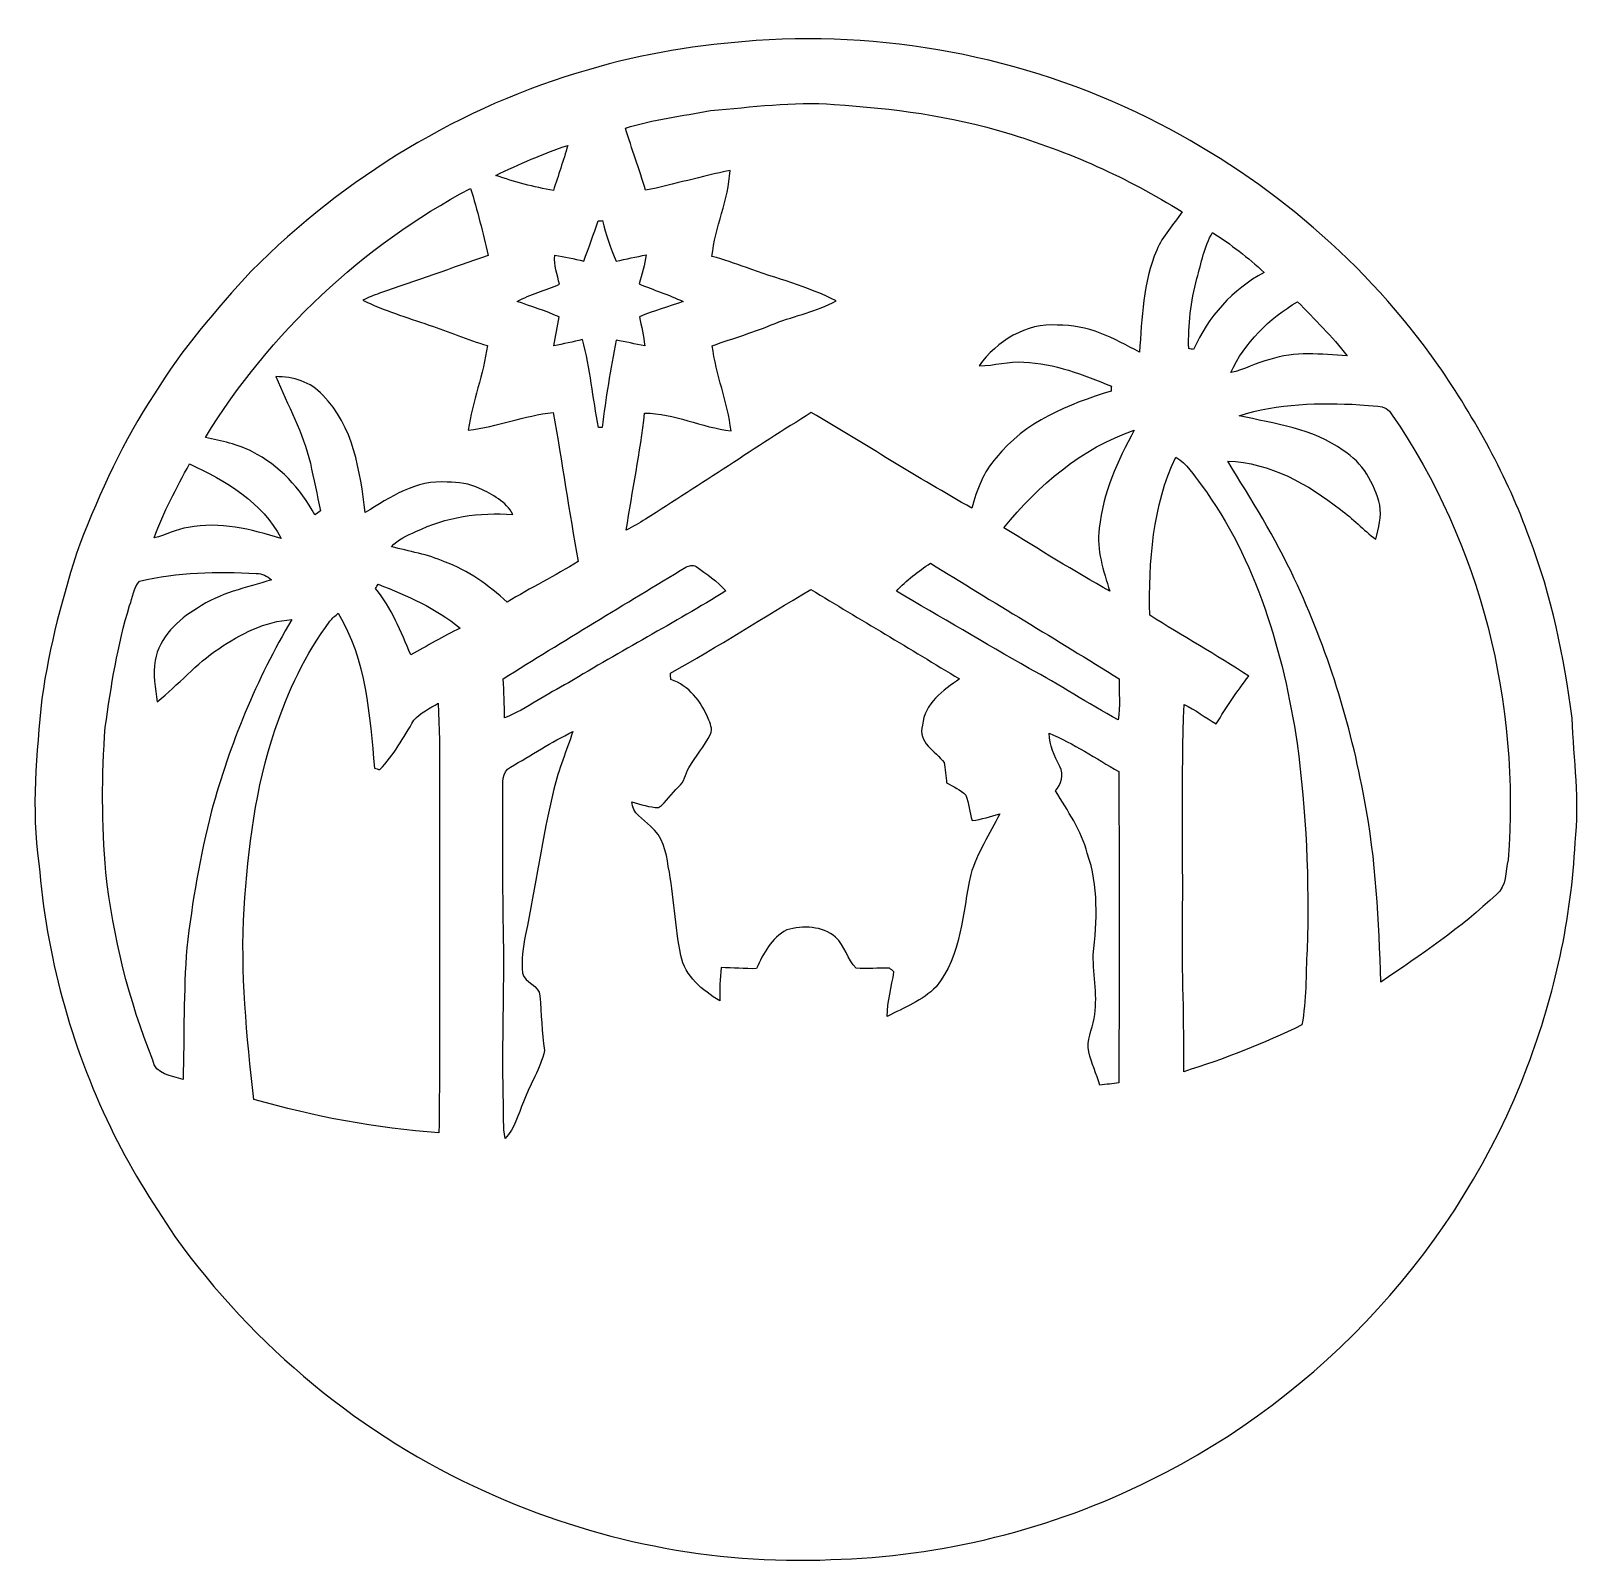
# Model space of a CAD drawing. Header units: centimetres. Extents: x -12.8 to 15.6, y -14.1 to 14.
import ezdxf

# ---------------------------------------------------------------- set-up
doc = ezdxf.new("R2010")
doc.units = ezdxf.units.CM
doc.header["$MEASUREMENT"] = 0
doc.layers.add('Layer 1', color=7, linetype='Continuous')

msp = doc.modelspace()

# ---------------------------------------------------------------- linework, layer by layer
at = {"layer": 'Layer 1'}
for points, knots in [([(0.45685, 13.86134), (3.00073, 14.03703), (5.58765, 13.50751), (7.85177, 12.33523), (7.85177, 12.33523), (9.87213, 11.29559), (11.64978, 9.77512), (12.95823, 7.91527), (12.95823, 7.91527), (13.63451, 6.92926), (14.22541, 5.87587), (14.62793, 4.74733), (14.62793, 4.74733), (15.03856, 3.69041), (15.26328, 2.57069), (15.40969, 1.44956), (15.40969, 1.44956), (15.44073, 0.69109), (15.55574, -0.06914), (15.46578, -0.82762), (15.46578, -0.82762), (15.39946, -2.2285), (15.09042, -3.61527), (14.59512, -4.92619), (14.59512, -4.92619), (13.35934, -8.20984), (10.82499, -10.97033), (7.67891, -12.51479), (7.67891, -12.51479), (5.86528, -13.41543), (3.85269, -13.91567), (1.82809, -13.96718), (1.82809, -13.96718), (-0.34149, -14.06666), (-2.52518, -13.61899), (-4.50003, -12.72081), (-4.50003, -12.72081), (-6.77016, -11.70481), (-8.74324, -10.06016), (-10.19598, -8.04545), (-10.19598, -8.04545), (-10.62214, -7.39987), (-11.0423, -6.74758), (-11.3732, -6.04626), (-11.3732, -6.04626), (-12.10416, -4.53566), (-12.55254, -2.8889), (-12.68377, -1.21567), (-12.68377, -1.21567), (-12.82982, -0.21167), (-12.72822, 0.80222), (-12.62944, 1.80516), (-12.62944, 1.80516), (-12.49574, 2.76931), (-12.2428, 3.71228), (-11.93694, 4.63479), (-11.93694, 4.63479), (-11.56088, 5.59047), (-11.13473, 6.53274), (-10.56746, 7.39175), (-10.56746, 7.39175), (-10.06404, 8.20667), (-9.43751, 8.93516), (-8.79228, 9.63895), (-8.79228, 9.63895), (-7.0806, 11.35486), (-4.94665, 12.66437), (-2.61056, 13.32759), (-2.61056, 13.32759), (-1.61466, 13.62922), (-0.57926, 13.78338), (0.45685, 13.86134), (0.45685, 13.86134), (0.45685, 13.86134), (0.45685, 13.86134), (0.45685, 13.86134)], [0, 0, 0, 0, 0.05, 0.05, 0.05, 0.05, 0.1, 0.1, 0.1, 0.1, 0.15, 0.15, 0.15, 0.15, 0.2, 0.2, 0.2, 0.2, 0.25, 0.25, 0.25, 0.25, 0.3, 0.3, 0.3, 0.3, 0.35, 0.35, 0.35, 0.35, 0.4, 0.4, 0.4, 0.4, 0.45, 0.45, 0.45, 0.45, 0.5, 0.5, 0.5, 0.5, 0.55, 0.55, 0.55, 0.55, 0.6, 0.6, 0.6, 0.6, 0.65, 0.65, 0.65, 0.65, 0.7, 0.7, 0.7, 0.7, 0.75, 0.75, 0.75, 0.75, 0.8, 0.8, 0.8, 0.8, 0.85, 0.85, 0.85, 0.85, 0.9, 0.9, 0.9, 0.9, 1, 1, 1, 1]), ([(-0.37536, 12.579), (-0.89747, 12.48198), (-1.4284, 12.4139), (-1.93781, 12.25903), (-1.93781, 12.25903), (-1.82104, 11.87662), (-1.68099, 11.50197), (-1.56774, 11.1185), (-1.56774, 11.1185), (-1.0481, 11.22433), (-0.5394, 11.37849), (-0.0187, 11.4808), (-0.0187, 11.4808), (-0.04868, 10.94105), (-0.29528, 10.44328), (-0.35066, 9.90776), (-0.35066, 9.90776), (-0.13758, 9.85026), (0.07232, 9.78006), (0.27905, 9.7028), (0.27905, 9.7028), (0.82762, 9.50242), (1.40018, 9.3599), (1.92264, 9.09391), (1.92264, 9.09391), (1.57339, 8.89988), (1.17581, 8.82509), (0.8068, 8.67939), (0.8068, 8.67939), (0.42933, 8.52452), (0.03916, 8.40493), (-0.34608, 8.27158), (-0.34608, 8.27158), (-0.27728, 7.741), (-0.06491, 7.24076), (-0.00176, 6.70948), (-0.00176, 6.70948), (-0.53975, 6.77474), (-1.04105, 7.0358), (-1.58715, 7.03827), (-1.58715, 7.03827), (-1.66264, 6.31825), (-1.81187, 5.60917), (-1.92299, 4.89444), (-1.92299, 4.89444), (-1.79846, 4.95018), (-1.68346, 5.02356), (-1.56633, 5.09341), (-1.56633, 5.09341), (-0.54822, 5.73511), (0.44767, 6.41103), (1.46967, 7.04709), (1.46967, 7.04709), (2.45251, 6.46818), (3.41559, 5.85435), (4.41007, 5.29661), (4.41007, 5.29661), (4.50286, 5.62681), (4.6228, 5.96159), (4.85775, 6.21982), (4.85775, 6.21982), (5.37774, 6.87634), (6.18561, 7.2009), (6.96172, 7.44008), (6.96172, 7.44008), (6.96313, 7.46231), (6.9663, 7.50676), (6.96771, 7.52898), (6.96771, 7.52898), (6.45583, 7.74382), (5.92596, 7.9442), (5.36504, 7.97278), (5.36504, 7.97278), (5.08776, 7.99606), (4.82106, 7.90152), (4.54519, 7.90399), (4.54519, 7.90399), (4.86904, 8.35484), (5.40738, 8.69421), (5.97958, 8.64694), (5.97958, 8.64694), (6.52604, 8.66775), (7.01887, 8.40458), (7.48347, 8.15164), (7.48347, 8.15164), (7.52792, 8.77852), (7.54345, 9.43539), (7.79851, 10.02065), (7.79851, 10.02065), (7.90646, 10.28418), (8.11036, 10.48773), (8.26311, 10.72374), (8.26311, 10.72374), (7.26511, 11.35133), (6.17643, 11.83499), (5.04649, 12.16942), (5.04649, 12.16942), (4.02343, 12.48586), (2.95416, 12.62027), (1.88877, 12.69118), (1.88877, 12.69118), (1.13206, 12.74939), (0.37747, 12.6425), (-0.37536, 12.579), (-0.37536, 12.579), (-0.37536, 12.579), (-0.37536, 12.579), (-0.37536, 12.579)], [0, 0, 0, 0, 0.03571429, 0.03571429, 0.03571429, 0.03571429, 0.07142857, 0.07142857, 0.07142857, 0.07142857, 0.10714286, 0.10714286, 0.10714286, 0.10714286, 0.14285714, 0.14285714, 0.14285714, 0.14285714, 0.17857143, 0.17857143, 0.17857143, 0.17857143, 0.21428571, 0.21428571, 0.21428571, 0.21428571, 0.25, 0.25, 0.25, 0.25, 0.28571429, 0.28571429, 0.28571429, 0.28571429, 0.32142857, 0.32142857, 0.32142857, 0.32142857, 0.35714286, 0.35714286, 0.35714286, 0.35714286, 0.39285714, 0.39285714, 0.39285714, 0.39285714, 0.42857143, 0.42857143, 0.42857143, 0.42857143, 0.46428571, 0.46428571, 0.46428571, 0.46428571, 0.5, 0.5, 0.5, 0.5, 0.53571429, 0.53571429, 0.53571429, 0.53571429, 0.57142857, 0.57142857, 0.57142857, 0.57142857, 0.60714286, 0.60714286, 0.60714286, 0.60714286, 0.64285714, 0.64285714, 0.64285714, 0.64285714, 0.67857143, 0.67857143, 0.67857143, 0.67857143, 0.71428571, 0.71428571, 0.71428571, 0.71428571, 0.75, 0.75, 0.75, 0.75, 0.78571429, 0.78571429, 0.78571429, 0.78571429, 0.82142857, 0.82142857, 0.82142857, 0.82142857, 0.85714286, 0.85714286, 0.85714286, 0.85714286, 0.89285714, 0.89285714, 0.89285714, 0.89285714, 0.92857143, 0.92857143, 0.92857143, 0.92857143, 1, 1, 1, 1]), ([(-4.31341, 11.39084), (-3.96981, 11.26984), (-3.61562, 11.18023), (-3.2572, 11.11497), (-3.2572, 11.11497), (-3.16618, 11.38908), (-3.07622, 11.66389), (-2.99156, 11.94047), (-2.99156, 11.94047), (-3.44488, 11.79019), (-3.88479, 11.60074), (-4.31341, 11.39084), (-4.31341, 11.39084), (-4.31341, 11.39084), (-4.31341, 11.39084), (-4.31341, 11.39084)], [0, 0, 0, 0, 0.2, 0.2, 0.2, 0.2, 0.4, 0.4, 0.4, 0.4, 0.6, 0.6, 0.6, 0.6, 1, 1, 1, 1]), ([(-9.63048, 6.59165), (-9.34085, 6.52074), (-9.03958, 6.47136), (-8.77358, 6.32989), (-8.77358, 6.32989), (-8.27934, 6.07766), (-7.88882, 5.65538), (-7.62564, 5.17102), (-7.62564, 5.17102), (-7.59248, 5.19606), (-7.55932, 5.22146), (-7.52616, 5.24686), (-7.52616, 5.24686), (-7.58331, 5.53896), (-7.64858, 5.82965), (-7.71066, 6.12069), (-7.71066, 6.12069), (-7.8426, 6.67808), (-8.12483, 7.18079), (-8.34461, 7.70467), (-8.34461, 7.70467), (-8.02746, 7.70643), (-7.7022, 7.60695), (-7.48453, 7.36706), (-7.48453, 7.36706), (-6.91938, 6.80085), (-6.79873, 5.97253), (-6.7056, 5.21476), (-6.7056, 5.21476), (-6.24875, 5.49275), (-5.76509, 5.82507), (-5.20277, 5.77074), (-5.20277, 5.77074), (-5.00063, 5.76933), (-4.79284, 5.7471), (-4.60904, 5.65679), (-4.60904, 5.65679), (-4.37903, 5.54461), (-4.1215, 5.41726), (-4.0005, 5.17843), (-4.0005, 5.17843), (-4.60975, 5.22781), (-5.22852, 5.13256), (-5.77991, 4.86516), (-5.77991, 4.86516), (-5.93972, 4.7939), (-6.10694, 4.72405), (-6.22406, 4.58893), (-6.22406, 4.58893), (-5.89774, 4.50427), (-5.56119, 4.44747), (-5.24933, 4.31412), (-5.24933, 4.31412), (-4.81965, 4.15325), (-4.4383, 3.88408), (-4.10422, 3.57293), (-4.10422, 3.57293), (-3.677, 3.83364), (-3.22721, 4.05483), (-2.80247, 4.31906), (-2.80247, 4.31906), (-2.96721, 5.22711), (-3.09809, 6.14045), (-3.26037, 7.04885), (-3.26037, 7.04885), (-3.78989, 6.99488), (-4.2866, 6.77898), (-4.81577, 6.72571), (-4.81577, 6.72571), (-4.73745, 7.25099), (-4.53743, 7.74982), (-4.46687, 8.27687), (-4.46687, 8.27687), (-4.832, 8.37812), (-5.17913, 8.53193), (-5.53932, 8.6487), (-5.53932, 8.6487), (-5.94431, 8.79404), (-6.36129, 8.91081), (-6.74582, 9.10766), (-6.74582, 9.10766), (-6.64739, 9.15564), (-6.5465, 9.19692), (-6.44278, 9.23184), (-6.44278, 9.23184), (-5.77638, 9.45691), (-5.11457, 9.69469), (-4.45064, 9.92611), (-4.45064, 9.92611), (-4.55013, 10.33745), (-4.64573, 10.75055), (-4.77696, 11.15342), (-4.77696, 11.15342), (-6.76099, 10.09897), (-8.46032, 8.51041), (-9.63048, 6.59165), (-9.63048, 6.59165), (-9.63048, 6.59165), (-9.63048, 6.59165), (-9.63048, 6.59165)], [0, 0, 0, 0, 0.03846154, 0.03846154, 0.03846154, 0.03846154, 0.07692308, 0.07692308, 0.07692308, 0.07692308, 0.11538462, 0.11538462, 0.11538462, 0.11538462, 0.15384615, 0.15384615, 0.15384615, 0.15384615, 0.19230769, 0.19230769, 0.19230769, 0.19230769, 0.23076923, 0.23076923, 0.23076923, 0.23076923, 0.26923077, 0.26923077, 0.26923077, 0.26923077, 0.30769231, 0.30769231, 0.30769231, 0.30769231, 0.34615385, 0.34615385, 0.34615385, 0.34615385, 0.38461538, 0.38461538, 0.38461538, 0.38461538, 0.42307692, 0.42307692, 0.42307692, 0.42307692, 0.46153846, 0.46153846, 0.46153846, 0.46153846, 0.5, 0.5, 0.5, 0.5, 0.53846154, 0.53846154, 0.53846154, 0.53846154, 0.57692308, 0.57692308, 0.57692308, 0.57692308, 0.61538462, 0.61538462, 0.61538462, 0.61538462, 0.65384615, 0.65384615, 0.65384615, 0.65384615, 0.69230769, 0.69230769, 0.69230769, 0.69230769, 0.73076923, 0.73076923, 0.73076923, 0.73076923, 0.76923077, 0.76923077, 0.76923077, 0.76923077, 0.80769231, 0.80769231, 0.80769231, 0.80769231, 0.84615385, 0.84615385, 0.84615385, 0.84615385, 0.88461538, 0.88461538, 0.88461538, 0.88461538, 0.92307692, 0.92307692, 0.92307692, 0.92307692, 1, 1, 1, 1]), ([(-2.43805, 10.56111), (-2.51848, 10.31275), (-2.60738, 10.06687), (-2.70016, 9.82274), (-2.70016, 9.82274), (-2.87796, 9.85767), (-3.05259, 9.90917), (-3.23321, 9.92717), (-3.23321, 9.92717), (-3.25332, 9.74584), (-3.18029, 9.57227), (-3.14784, 9.39588), (-3.14784, 9.39588), (-3.40466, 9.28687), (-3.67736, 9.21456), (-3.92324, 9.08121), (-3.92324, 9.08121), (-3.6636, 8.99372), (-3.40254, 8.90905), (-3.15136, 8.79792), (-3.15136, 8.79792), (-3.18347, 8.62224), (-3.21733, 8.44691), (-3.25049, 8.27123), (-3.25049, 8.27123), (-3.07305, 8.30227), (-2.89772, 8.34425), (-2.72168, 8.38412), (-2.72168, 8.38412), (-2.57951, 7.8553), (-2.53647, 7.30673), (-2.42958, 6.77086), (-2.42958, 6.77086), (-2.41335, 6.77051), (-2.38019, 6.77016), (-2.36361, 6.76981), (-2.36361, 6.76981), (-2.2987, 7.30814), (-2.20804, 7.8426), (-2.10855, 8.37565), (-2.10855, 8.37565), (-1.93287, 8.34355), (-1.7593, 8.30192), (-1.58397, 8.2677), (-1.58397, 8.2677), (-1.60126, 8.44832), (-1.64218, 8.62542), (-1.68134, 8.80216), (-1.68134, 8.80216), (-1.41923, 8.90764), (-1.14829, 8.98737), (-0.88159, 9.07979), (-0.88159, 9.07979), (-1.14124, 9.2075), (-1.41958, 9.29146), (-1.68557, 9.40364), (-1.68557, 9.40364), (-1.63583, 9.58003), (-1.58327, 9.75572), (-1.55469, 9.93704), (-1.55469, 9.93704), (-1.73919, 9.89789), (-1.92405, 9.86049), (-2.10785, 9.81745), (-2.10785, 9.81745), (-2.21192, 10.0584), (-2.29164, 10.30887), (-2.35938, 10.56217), (-2.35938, 10.56217), (-2.37913, 10.56181), (-2.41829, 10.56146), (-2.43805, 10.56111), (-2.43805, 10.56111), (-2.43805, 10.56111), (-2.43805, 10.56111), (-2.43805, 10.56111)], [0, 0, 0, 0, 0.05, 0.05, 0.05, 0.05, 0.1, 0.1, 0.1, 0.1, 0.15, 0.15, 0.15, 0.15, 0.2, 0.2, 0.2, 0.2, 0.25, 0.25, 0.25, 0.25, 0.3, 0.3, 0.3, 0.3, 0.35, 0.35, 0.35, 0.35, 0.4, 0.4, 0.4, 0.4, 0.45, 0.45, 0.45, 0.45, 0.5, 0.5, 0.5, 0.5, 0.55, 0.55, 0.55, 0.55, 0.6, 0.6, 0.6, 0.6, 0.65, 0.65, 0.65, 0.65, 0.7, 0.7, 0.7, 0.7, 0.75, 0.75, 0.75, 0.75, 0.8, 0.8, 0.8, 0.8, 0.85, 0.85, 0.85, 0.85, 0.9, 0.9, 0.9, 0.9, 1, 1, 1, 1]), ([(8.53616, 9.50066), (8.42433, 9.08332), (8.37318, 8.65082), (8.38553, 8.21902), (8.38553, 8.21902), (8.40811, 8.21478), (8.45326, 8.20632), (8.47584, 8.20244), (8.47584, 8.20244), (8.73231, 8.79898), (9.19268, 9.30592), (9.76595, 9.61249), (9.76595, 9.61249), (9.47632, 9.88801), (9.15529, 10.12896), (8.8205, 10.34662), (8.8205, 10.34662), (8.67269, 10.08521), (8.61519, 9.78747), (8.53616, 9.50066), (8.53616, 9.50066), (8.53616, 9.50066), (8.53616, 9.50066), (8.53616, 9.50066)], [0, 0, 0, 0, 0.14285714, 0.14285714, 0.14285714, 0.14285714, 0.28571429, 0.28571429, 0.28571429, 0.28571429, 0.42857143, 0.42857143, 0.42857143, 0.42857143, 0.57142857, 0.57142857, 0.57142857, 0.57142857, 0.71428571, 0.71428571, 0.71428571, 0.71428571, 1, 1, 1, 1]), ([(9.15635, 7.77769), (9.40223, 7.83308), (9.62413, 7.96008), (9.86966, 8.01829), (9.86966, 8.01829), (10.32722, 8.17951), (10.8144, 8.11459), (11.28677, 8.08355), (11.28677, 8.08355), (11.01725, 8.44303), (10.69128, 8.757), (10.37837, 9.07768), (10.37837, 9.07768), (9.86049, 8.76794), (9.40929, 8.33191), (9.15635, 7.77769), (9.15635, 7.77769), (9.15635, 7.77769), (9.15635, 7.77769), (9.15635, 7.77769)], [0, 0, 0, 0, 0.16666667, 0.16666667, 0.16666667, 0.16666667, 0.33333333, 0.33333333, 0.33333333, 0.33333333, 0.5, 0.5, 0.5, 0.5, 0.66666667, 0.66666667, 0.66666667, 0.66666667, 1, 1, 1, 1]), ([(9.30875, 6.98782), (9.95997, 6.84212), (10.66024, 6.75605), (11.21481, 6.34929), (11.21481, 6.34929), (11.57393, 6.13657), (11.78736, 5.74746), (11.8872, 5.35199), (11.8872, 5.35199), (11.92212, 5.14103), (11.86145, 4.92866), (11.81206, 4.72475), (11.81206, 4.72475), (11.58699, 4.89656), (11.39296, 5.10575), (11.16365, 5.27191), (11.16365, 5.27191), (10.56993, 5.73617), (9.87319, 6.13128), (9.10131, 6.15668), (9.10131, 6.15668), (9.52923, 5.45253), (9.97373, 4.75509), (10.32051, 4.00544), (10.32051, 4.00544), (10.92412, 2.71921), (11.3538, 1.3522), (11.60533, -0.04621), (11.60533, -0.04621), (11.81841, -1.14618), (11.86991, -2.26907), (11.90625, -3.38667), (11.90625, -3.38667), (12.64073, -2.89243), (13.37874, -2.39113), (14.02292, -1.78082), (14.02292, -1.78082), (14.21765, -1.63407), (14.18837, -1.3589), (14.23741, -1.14688), (14.23741, -1.14688), (14.46495, 1.70039), (13.73681, 4.63973), (12.11404, 7.00052), (12.11404, 7.00052), (12.0082, 7.22806), (11.71681, 7.14939), (11.52031, 7.19102), (11.52031, 7.19102), (10.7823, 7.22736), (10.01854, 7.21854), (9.30875, 6.98782), (9.30875, 6.98782), (9.30875, 6.98782), (9.30875, 6.98782), (9.30875, 6.98782)], [0, 0, 0, 0, 0.06666667, 0.06666667, 0.06666667, 0.06666667, 0.13333333, 0.13333333, 0.13333333, 0.13333333, 0.2, 0.2, 0.2, 0.2, 0.26666667, 0.26666667, 0.26666667, 0.26666667, 0.33333333, 0.33333333, 0.33333333, 0.33333333, 0.4, 0.4, 0.4, 0.4, 0.46666667, 0.46666667, 0.46666667, 0.46666667, 0.53333333, 0.53333333, 0.53333333, 0.53333333, 0.6, 0.6, 0.6, 0.6, 0.66666667, 0.66666667, 0.66666667, 0.66666667, 0.73333333, 0.73333333, 0.73333333, 0.73333333, 0.8, 0.8, 0.8, 0.8, 0.86666667, 0.86666667, 0.86666667, 0.86666667, 1, 1, 1, 1]), ([(4.99816, 4.93571), (5.64162, 4.54237), (6.28086, 4.1402), (6.93984, 3.77437), (6.93984, 3.77437), (6.82343, 4.14655), (6.68972, 4.52967), (6.74652, 4.92619), (6.74652, 4.92619), (6.81284, 5.56789), (7.08237, 6.16267), (7.38822, 6.72218), (7.38822, 6.72218), (6.42585, 6.40503), (5.63139, 5.7083), (4.99816, 4.93571), (4.99816, 4.93571), (4.99816, 4.93571), (4.99816, 4.93571), (4.99816, 4.93571)], [0, 0, 0, 0, 0.16666667, 0.16666667, 0.16666667, 0.16666667, 0.33333333, 0.33333333, 0.33333333, 0.33333333, 0.5, 0.5, 0.5, 0.5, 0.66666667, 0.66666667, 0.66666667, 0.66666667, 1, 1, 1, 1]), ([(-9.92329, 6.10588), (-10.16741, 5.66773), (-10.39989, 5.22111), (-10.57522, 4.75051), (-10.57522, 4.75051), (-10.36073, 4.79813), (-10.1667, 4.91102), (-9.94728, 4.94101), (-9.94728, 4.94101), (-9.3726, 5.05707), (-8.79369, 4.90855), (-8.24724, 4.73745), (-8.24724, 4.73745), (-8.58485, 5.40103), (-9.26606, 5.80531), (-9.92329, 6.10588), (-9.92329, 6.10588), (-9.92329, 6.10588), (-9.92329, 6.10588), (-9.92329, 6.10588)], [0, 0, 0, 0, 0.16666667, 0.16666667, 0.16666667, 0.16666667, 0.33333333, 0.33333333, 0.33333333, 0.33333333, 0.5, 0.5, 0.5, 0.5, 0.66666667, 0.66666667, 0.66666667, 0.66666667, 1, 1, 1, 1]), ([(8.14917, 6.2297), (7.71913, 5.33329), (7.65316, 4.312), (7.66974, 3.3334), (7.66974, 3.3334), (8.27052, 2.95487), (8.89106, 2.60809), (9.48514, 2.21897), (9.48514, 2.21897), (9.27276, 1.9371), (9.07274, 1.64571), (8.89035, 1.34338), (8.89035, 1.34338), (8.69068, 1.45768), (8.50688, 1.59914), (8.30016, 1.70039), (8.30016, 1.70039), (8.24689, 0.37606), (8.28393, -0.95038), (8.27193, -2.27542), (8.27193, -2.27542), (8.25959, -3.1937), (8.30756, -4.11127), (8.29416, -5.02955), (8.29416, -5.02955), (9.0357, -4.79672), (9.76136, -4.5145), (10.45951, -4.17124), (10.45951, -4.17124), (10.54135, -3.71651), (10.53042, -3.25296), (10.55299, -2.79329), (10.55299, -2.79329), (10.59956, -1.53106), (10.53641, -0.2667), (10.37378, 0.98496), (10.37378, 0.98496), (10.11343, 2.65501), (9.63436, 4.34728), (8.61448, 5.72276), (8.61448, 5.72276), (8.47443, 5.90409), (8.35166, 6.11152), (8.14917, 6.2297), (8.14917, 6.2297), (8.14917, 6.2297), (8.14917, 6.2297), (8.14917, 6.2297)], [0, 0, 0, 0, 0.07692308, 0.07692308, 0.07692308, 0.07692308, 0.15384615, 0.15384615, 0.15384615, 0.15384615, 0.23076923, 0.23076923, 0.23076923, 0.23076923, 0.30769231, 0.30769231, 0.30769231, 0.30769231, 0.38461538, 0.38461538, 0.38461538, 0.38461538, 0.46153846, 0.46153846, 0.46153846, 0.46153846, 0.53846154, 0.53846154, 0.53846154, 0.53846154, 0.61538462, 0.61538462, 0.61538462, 0.61538462, 0.69230769, 0.69230769, 0.69230769, 0.69230769, 0.76923077, 0.76923077, 0.76923077, 0.76923077, 0.84615385, 0.84615385, 0.84615385, 0.84615385, 1, 1, 1, 1]), ([(-0.82762, 4.21464), (-1.94769, 3.53907), (-3.06811, 2.86279), (-4.17724, 2.16853), (-4.17724, 2.16853), (-4.16137, 1.93111), (-4.1529, 1.69263), (-4.1529, 1.4545), (-4.1529, 1.4545), (-3.73733, 1.62207), (-3.37608, 1.89406), (-2.97744, 2.0955), (-2.97744, 2.0955), (-2.02706, 2.67511), (-1.04105, 3.19405), (-0.09419, 3.78001), (-0.09419, 3.78001), (-0.25788, 3.95005), (-0.44873, 4.09293), (-0.64347, 4.22487), (-0.64347, 4.22487), (-0.69991, 4.26508), (-0.77153, 4.24145), (-0.82762, 4.21464), (-0.82762, 4.21464), (-0.82762, 4.21464), (-0.82762, 4.21464), (-0.82762, 4.21464)], [0, 0, 0, 0, 0.125, 0.125, 0.125, 0.125, 0.25, 0.25, 0.25, 0.25, 0.375, 0.375, 0.375, 0.375, 0.5, 0.5, 0.5, 0.5, 0.625, 0.625, 0.625, 0.625, 0.75, 0.75, 0.75, 0.75, 1, 1, 1, 1]), ([(3.0286, 3.77261), (3.83999, 3.302), (4.6482, 2.8261), (5.46135, 2.35867), (5.46135, 2.35867), (6.01804, 2.06798), (6.53803, 1.71238), (7.09295, 1.41781), (7.09295, 1.41781), (7.13246, 1.66617), (7.10389, 1.91946), (7.11094, 2.16888), (7.11094, 2.16888), (5.96336, 2.88502), (4.79919, 3.57364), (3.65125, 4.28942), (3.65125, 4.28942), (3.43288, 4.13067), (3.20887, 3.97651), (3.0286, 3.77261), (3.0286, 3.77261), (3.0286, 3.77261), (3.0286, 3.77261), (3.0286, 3.77261)], [0, 0, 0, 0, 0.14285714, 0.14285714, 0.14285714, 0.14285714, 0.28571429, 0.28571429, 0.28571429, 0.28571429, 0.42857143, 0.42857143, 0.42857143, 0.42857143, 0.57142857, 0.57142857, 0.57142857, 0.57142857, 0.71428571, 0.71428571, 0.71428571, 0.71428571, 1, 1, 1, 1]), ([(-10.8398, 3.9557), (-10.95657, 3.83858), (-10.96433, 3.65654), (-11.02148, 3.50908), (-11.02148, 3.50908), (-11.25044, 2.78518), (-11.35944, 2.03165), (-11.46951, 1.28235), (-11.46951, 1.28235), (-11.53724, 0.39758), (-11.53372, -0.49283), (-11.45752, -1.37724), (-11.45752, -1.37724), (-11.32911, -2.55517), (-11.03736, -3.7144), (-10.59886, -4.81506), (-10.59886, -4.81506), (-10.55123, -5.08388), (-10.24996, -5.09799), (-10.04358, -5.17384), (-10.04358, -5.17384), (-10.01995, -4.36915), (-10.03723, -3.562), (-9.97409, -2.75802), (-9.97409, -2.75802), (-9.87284, -1.91488), (-9.73455, -1.07456), (-9.52183, -0.25188), (-9.52183, -0.25188), (-9.18457, 0.97296), (-8.69915, 2.15935), (-8.05215, 3.25367), (-8.05215, 3.25367), (-8.53969, 3.22545), (-8.99125, 2.98838), (-9.38848, 2.72062), (-9.38848, 2.72062), (-9.80334, 2.44299), (-10.13001, 2.06022), (-10.5156, 1.74696), (-10.5156, 1.74696), (-10.5477, 1.99531), (-10.60873, 2.25178), (-10.55335, 2.50155), (-10.55335, 2.50155), (-10.4842, 2.93229), (-10.13495, 3.24873), (-9.78041, 3.46498), (-9.78041, 3.46498), (-9.37154, 3.73698), (-8.88612, 3.8421), (-8.42363, 3.98039), (-8.42363, 3.98039), (-8.49983, 4.05024), (-8.59649, 4.09681), (-8.70091, 4.09893), (-8.70091, 4.09893), (-9.41458, 4.13597), (-10.14413, 4.13032), (-10.8398, 3.9557), (-10.8398, 3.9557), (-10.8398, 3.9557), (-10.8398, 3.9557), (-10.8398, 3.9557)], [0, 0, 0, 0, 0.05882353, 0.05882353, 0.05882353, 0.05882353, 0.11764706, 0.11764706, 0.11764706, 0.11764706, 0.17647059, 0.17647059, 0.17647059, 0.17647059, 0.23529412, 0.23529412, 0.23529412, 0.23529412, 0.29411765, 0.29411765, 0.29411765, 0.29411765, 0.35294118, 0.35294118, 0.35294118, 0.35294118, 0.41176471, 0.41176471, 0.41176471, 0.41176471, 0.47058824, 0.47058824, 0.47058824, 0.47058824, 0.52941176, 0.52941176, 0.52941176, 0.52941176, 0.58823529, 0.58823529, 0.58823529, 0.58823529, 0.64705882, 0.64705882, 0.64705882, 0.64705882, 0.70588235, 0.70588235, 0.70588235, 0.70588235, 0.76470588, 0.76470588, 0.76470588, 0.76470588, 0.82352941, 0.82352941, 0.82352941, 0.82352941, 0.88235294, 0.88235294, 0.88235294, 0.88235294, 1, 1, 1, 1]), ([(-6.46677, 3.90066), (-6.47876, 3.88197), (-6.5024, 3.84422), (-6.51439, 3.82552), (-6.51439, 3.82552), (-6.22371, 3.46322), (-6.04979, 3.03212), (-5.87163, 2.60879), (-5.87163, 2.60879), (-5.57071, 2.77283), (-5.27262, 2.94181), (-4.96746, 3.09809), (-4.96746, 3.09809), (-5.41161, 3.46146), (-5.93654, 3.6957), (-6.46677, 3.90066), (-6.46677, 3.90066), (-6.46677, 3.90066), (-6.46677, 3.90066), (-6.46677, 3.90066)], [0, 0, 0, 0, 0.16666667, 0.16666667, 0.16666667, 0.16666667, 0.33333333, 0.33333333, 0.33333333, 0.33333333, 0.5, 0.5, 0.5, 0.5, 0.66666667, 0.66666667, 0.66666667, 0.66666667, 1, 1, 1, 1]), ([(-1.11231, 2.27013), (-1.10984, 2.23167), (-1.10666, 2.19287), (-1.10349, 2.15371), (-1.10349, 2.15371), (-0.77611, 2.04858), (-0.54998, 1.75154), (-0.4191, 1.44463), (-0.4191, 1.44463), (-0.38735, 1.35361), (-0.33091, 1.2506), (-0.37712, 1.15464), (-0.37712, 1.15464), (-0.4826, 0.93204), (-0.65687, 0.75283), (-0.77364, 0.53657), (-0.77364, 0.53657), (-0.84102, 0.42263), (-0.85937, 0.27905), (-0.96308, 0.18909), (-0.96308, 0.18909), (-1.09467, 0.07197), (-1.18498, -0.08784), (-1.32821, -0.19121), (-1.32821, -0.19121), (-1.49754, -0.18803), (-1.6577, -0.12982), (-1.81857, -0.08573), (-1.81857, -0.08573), (-1.82033, -0.29774), (-1.61008, -0.39582), (-1.47955, -0.52987), (-1.47955, -0.52987), (-1.25624, -0.70803), (-1.18851, -1.00118), (-1.15111, -1.27), (-1.15111, -1.27), (-1.04281, -1.80763), (-1.03258, -2.36114), (-0.9204, -2.89772), (-0.9204, -2.89772), (-0.84808, -3.28859), (-0.52176, -3.53342), (-0.20884, -3.7338), (-0.20884, -3.7338), (-0.21061, -3.52954), (-0.20461, -3.32528), (-0.18062, -3.12244), (-0.18062, -3.12244), (0.03422, -3.12349), (0.25047, -3.15031), (0.46567, -3.13902), (0.46567, -3.13902), (0.59055, -2.8642), (0.73836, -2.58022), (1.01953, -2.43099), (1.01953, -2.43099), (1.31551, -2.34915), (1.67181, -2.35373), (1.91382, -2.56681), (1.91382, -2.56681), (2.08562, -2.71992), (2.12901, -2.97109), (2.28847, -3.13302), (2.28847, -3.13302), (2.49132, -3.15524), (2.69663, -3.12491), (2.90089, -3.13055), (2.90089, -3.13055), (2.92876, -3.15383), (2.95628, -3.17747), (2.9845, -3.20111), (2.9845, -3.20111), (2.94287, -3.47239), (2.86173, -3.73944), (2.85926, -4.01602), (2.85926, -4.01602), (3.17006, -3.85586), (3.5052, -3.72745), (3.75567, -3.47345), (3.75567, -3.47345), (4.23016, -2.90089), (4.23404, -2.11032), (4.39032, -1.41887), (4.39032, -1.41887), (4.50674, -1.022), (4.73992, -0.67416), (4.92125, -0.30621), (4.92125, -0.30621), (4.75439, -0.35066), (4.58964, -0.40569), (4.41748, -0.42827), (4.41748, -0.42827), (4.36633, -0.27658), (4.35645, -0.11289), (4.30107, 0.03634), (4.30107, 0.03634), (4.20546, 0.14041), (4.06859, 0.19191), (3.94935, 0.26317), (3.94935, 0.26317), (3.93806, 0.3556), (3.91513, 0.54046), (3.90349, 0.63288), (3.90349, 0.63288), (3.75144, 0.84914), (3.40395, 0.99977), (3.50908, 1.32256), (3.50908, 1.32256), (3.53624, 1.71379), (3.89079, 1.96215), (4.185, 2.16676), (4.185, 2.16676), (3.27836, 2.71604), (2.36926, 3.26073), (1.45909, 3.804), (1.45909, 3.804), (0.60113, 3.29459), (-0.24236, 2.75978), (-1.11231, 2.27013), (-1.11231, 2.27013), (-1.11231, 2.27013), (-1.11231, 2.27013), (-1.11231, 2.27013)], [0, 0, 0, 0, 0.03125, 0.03125, 0.03125, 0.03125, 0.0625, 0.0625, 0.0625, 0.0625, 0.09375, 0.09375, 0.09375, 0.09375, 0.125, 0.125, 0.125, 0.125, 0.15625, 0.15625, 0.15625, 0.15625, 0.1875, 0.1875, 0.1875, 0.1875, 0.21875, 0.21875, 0.21875, 0.21875, 0.25, 0.25, 0.25, 0.25, 0.28125, 0.28125, 0.28125, 0.28125, 0.3125, 0.3125, 0.3125, 0.3125, 0.34375, 0.34375, 0.34375, 0.34375, 0.375, 0.375, 0.375, 0.375, 0.40625, 0.40625, 0.40625, 0.40625, 0.4375, 0.4375, 0.4375, 0.4375, 0.46875, 0.46875, 0.46875, 0.46875, 0.5, 0.5, 0.5, 0.5, 0.53125, 0.53125, 0.53125, 0.53125, 0.5625, 0.5625, 0.5625, 0.5625, 0.59375, 0.59375, 0.59375, 0.59375, 0.625, 0.625, 0.625, 0.625, 0.65625, 0.65625, 0.65625, 0.65625, 0.6875, 0.6875, 0.6875, 0.6875, 0.71875, 0.71875, 0.71875, 0.71875, 0.75, 0.75, 0.75, 0.75, 0.78125, 0.78125, 0.78125, 0.78125, 0.8125, 0.8125, 0.8125, 0.8125, 0.84375, 0.84375, 0.84375, 0.84375, 0.875, 0.875, 0.875, 0.875, 0.90625, 0.90625, 0.90625, 0.90625, 0.9375, 0.9375, 0.9375, 0.9375, 1, 1, 1, 1]), ([(-7.35118, 3.22474), (-7.80591, 2.62819), (-8.11848, 1.9364), (-8.35907, 1.23014), (-8.35907, 1.23014), (-8.72102, 0.17709), (-8.84308, -0.93839), (-8.92598, -2.04294), (-8.92598, -2.04294), (-8.99054, -3.20957), (-8.87942, -4.37727), (-8.74748, -5.53544), (-8.74748, -5.53544), (-7.64152, -5.85152), (-6.50275, -6.06884), (-5.35481, -6.14962), (-5.35481, -6.14962), (-5.33153, -4.42313), (-5.35093, -2.69663), (-5.34458, -0.97014), (-5.34458, -0.97014), (-5.3527, -0.07303), (-5.32271, 0.82479), (-5.36681, 1.7212), (-5.36681, 1.7212), (-5.52379, 1.6316), (-5.68889, 1.54129), (-5.81448, 1.41041), (-5.81448, 1.41041), (-6.00146, 1.09502), (-6.18137, 0.77082), (-6.43714, 0.50447), (-6.43714, 0.50447), (-6.46148, 0.51082), (-6.50981, 0.52352), (-6.5338, 0.52987), (-6.5338, 0.52987), (-6.62552, 1.49543), (-6.68267, 2.51989), (-7.20055, 3.37044), (-7.20055, 3.37044), (-7.25346, 3.32493), (-7.30814, 3.28013), (-7.35118, 3.22474), (-7.35118, 3.22474), (-7.35118, 3.22474), (-7.35118, 3.22474), (-7.35118, 3.22474)], [0, 0, 0, 0, 0.07692308, 0.07692308, 0.07692308, 0.07692308, 0.15384615, 0.15384615, 0.15384615, 0.15384615, 0.23076923, 0.23076923, 0.23076923, 0.23076923, 0.30769231, 0.30769231, 0.30769231, 0.30769231, 0.38461538, 0.38461538, 0.38461538, 0.38461538, 0.46153846, 0.46153846, 0.46153846, 0.46153846, 0.53846154, 0.53846154, 0.53846154, 0.53846154, 0.61538462, 0.61538462, 0.61538462, 0.61538462, 0.69230769, 0.69230769, 0.69230769, 0.69230769, 0.76923077, 0.76923077, 0.76923077, 0.76923077, 0.84615385, 0.84615385, 0.84615385, 0.84615385, 1, 1, 1, 1]), ([(-4.04283, 0.54998), (-4.21675, 0.46708), (-4.17583, 0.2413), (-4.18394, 0.0889), (-4.18394, 0.0889), (-4.17724, -0.86501), (-4.19241, -1.81963), (-4.16384, -2.77354), (-4.16384, -2.77354), (-4.16207, -3.72039), (-4.19841, -4.66654), (-4.17089, -5.6134), (-4.17089, -5.6134), (-4.16137, -5.82683), (-4.18712, -6.04485), (-4.13808, -6.25546), (-4.13808, -6.25546), (-3.96381, -6.06884), (-3.9056, -5.80778), (-3.8033, -5.58059), (-3.8033, -5.58059), (-3.69253, -5.25921), (-3.48968, -4.97381), (-3.42053, -4.63797), (-3.42053, -4.63797), (-3.46886, -4.30636), (-3.47909, -3.97193), (-3.50238, -3.6382), (-3.50238, -3.6382), (-3.51543, -3.44064), (-3.77613, -3.40748), (-3.82411, -3.22509), (-3.82411, -3.22509), (-3.84069, -2.98838), (-3.81988, -2.74884), (-3.7659, -2.51778), (-3.7659, -2.51778), (-3.58211, -1.63195), (-3.46146, -0.73343), (-3.24803, 0.14605), (-3.24803, 0.14605), (-3.16054, 0.50694), (-3.01731, 0.84984), (-2.90124, 1.20121), (-2.90124, 1.20121), (-3.29459, 1.00894), (-3.6643, 0.76941), (-4.04283, 0.54998), (-4.04283, 0.54998), (-4.04283, 0.54998), (-4.04283, 0.54998), (-4.04283, 0.54998)], [0, 0, 0, 0, 0.07142857, 0.07142857, 0.07142857, 0.07142857, 0.14285714, 0.14285714, 0.14285714, 0.14285714, 0.21428571, 0.21428571, 0.21428571, 0.21428571, 0.28571429, 0.28571429, 0.28571429, 0.28571429, 0.35714286, 0.35714286, 0.35714286, 0.35714286, 0.42857143, 0.42857143, 0.42857143, 0.42857143, 0.5, 0.5, 0.5, 0.5, 0.57142857, 0.57142857, 0.57142857, 0.57142857, 0.64285714, 0.64285714, 0.64285714, 0.64285714, 0.71428571, 0.71428571, 0.71428571, 0.71428571, 0.78571429, 0.78571429, 0.78571429, 0.78571429, 0.85714286, 0.85714286, 0.85714286, 0.85714286, 1, 1, 1, 1]), ([(5.82612, 1.17087), (5.83988, 0.95215), (5.91749, 0.75071), (6.02509, 0.56198), (6.02509, 0.56198), (6.10941, 0.41099), (6.04379, 0.23989), (5.94466, 0.11501), (5.94466, 0.11501), (6.16656, -0.25012), (6.41703, -0.60784), (6.52745, -1.02764), (6.52745, -1.02764), (6.73594, -1.62631), (6.7056, -2.2666), (6.63504, -2.88749), (6.63504, -2.88749), (6.63681, -3.2766), (6.72465, -3.66783), (6.65092, -4.05624), (6.65092, -4.05624), (6.61987, -4.25979), (6.50593, -4.45417), (6.55391, -4.66513), (6.55391, -4.66513), (6.60435, -4.87398), (6.69502, -5.07048), (6.75746, -5.27614), (6.75746, -5.27614), (6.87282, -5.26097), (6.991, -5.24827), (7.10741, -5.23557), (7.10741, -5.23557), (7.10741, -3.33446), (7.11235, -1.43334), (7.10494, 0.46778), (7.10494, 0.46778), (6.68267, 0.70908), (6.27768, 0.98601), (5.82612, 1.17087)], [0, 0, 0, 0, 0.09090909, 0.09090909, 0.09090909, 0.09090909, 0.18181818, 0.18181818, 0.18181818, 0.18181818, 0.27272727, 0.27272727, 0.27272727, 0.27272727, 0.36363636, 0.36363636, 0.36363636, 0.36363636, 0.45454545, 0.45454545, 0.45454545, 0.45454545, 0.54545455, 0.54545455, 0.54545455, 0.54545455, 0.63636364, 0.63636364, 0.63636364, 0.63636364, 0.72727273, 0.72727273, 0.72727273, 0.72727273, 0.81818182, 0.81818182, 0.81818182, 0.81818182, 1, 1, 1, 1])]:
    msp.add_open_spline(points, degree=3, knots=knots, dxfattribs=at)

doc.saveas('drawing.dxf')
